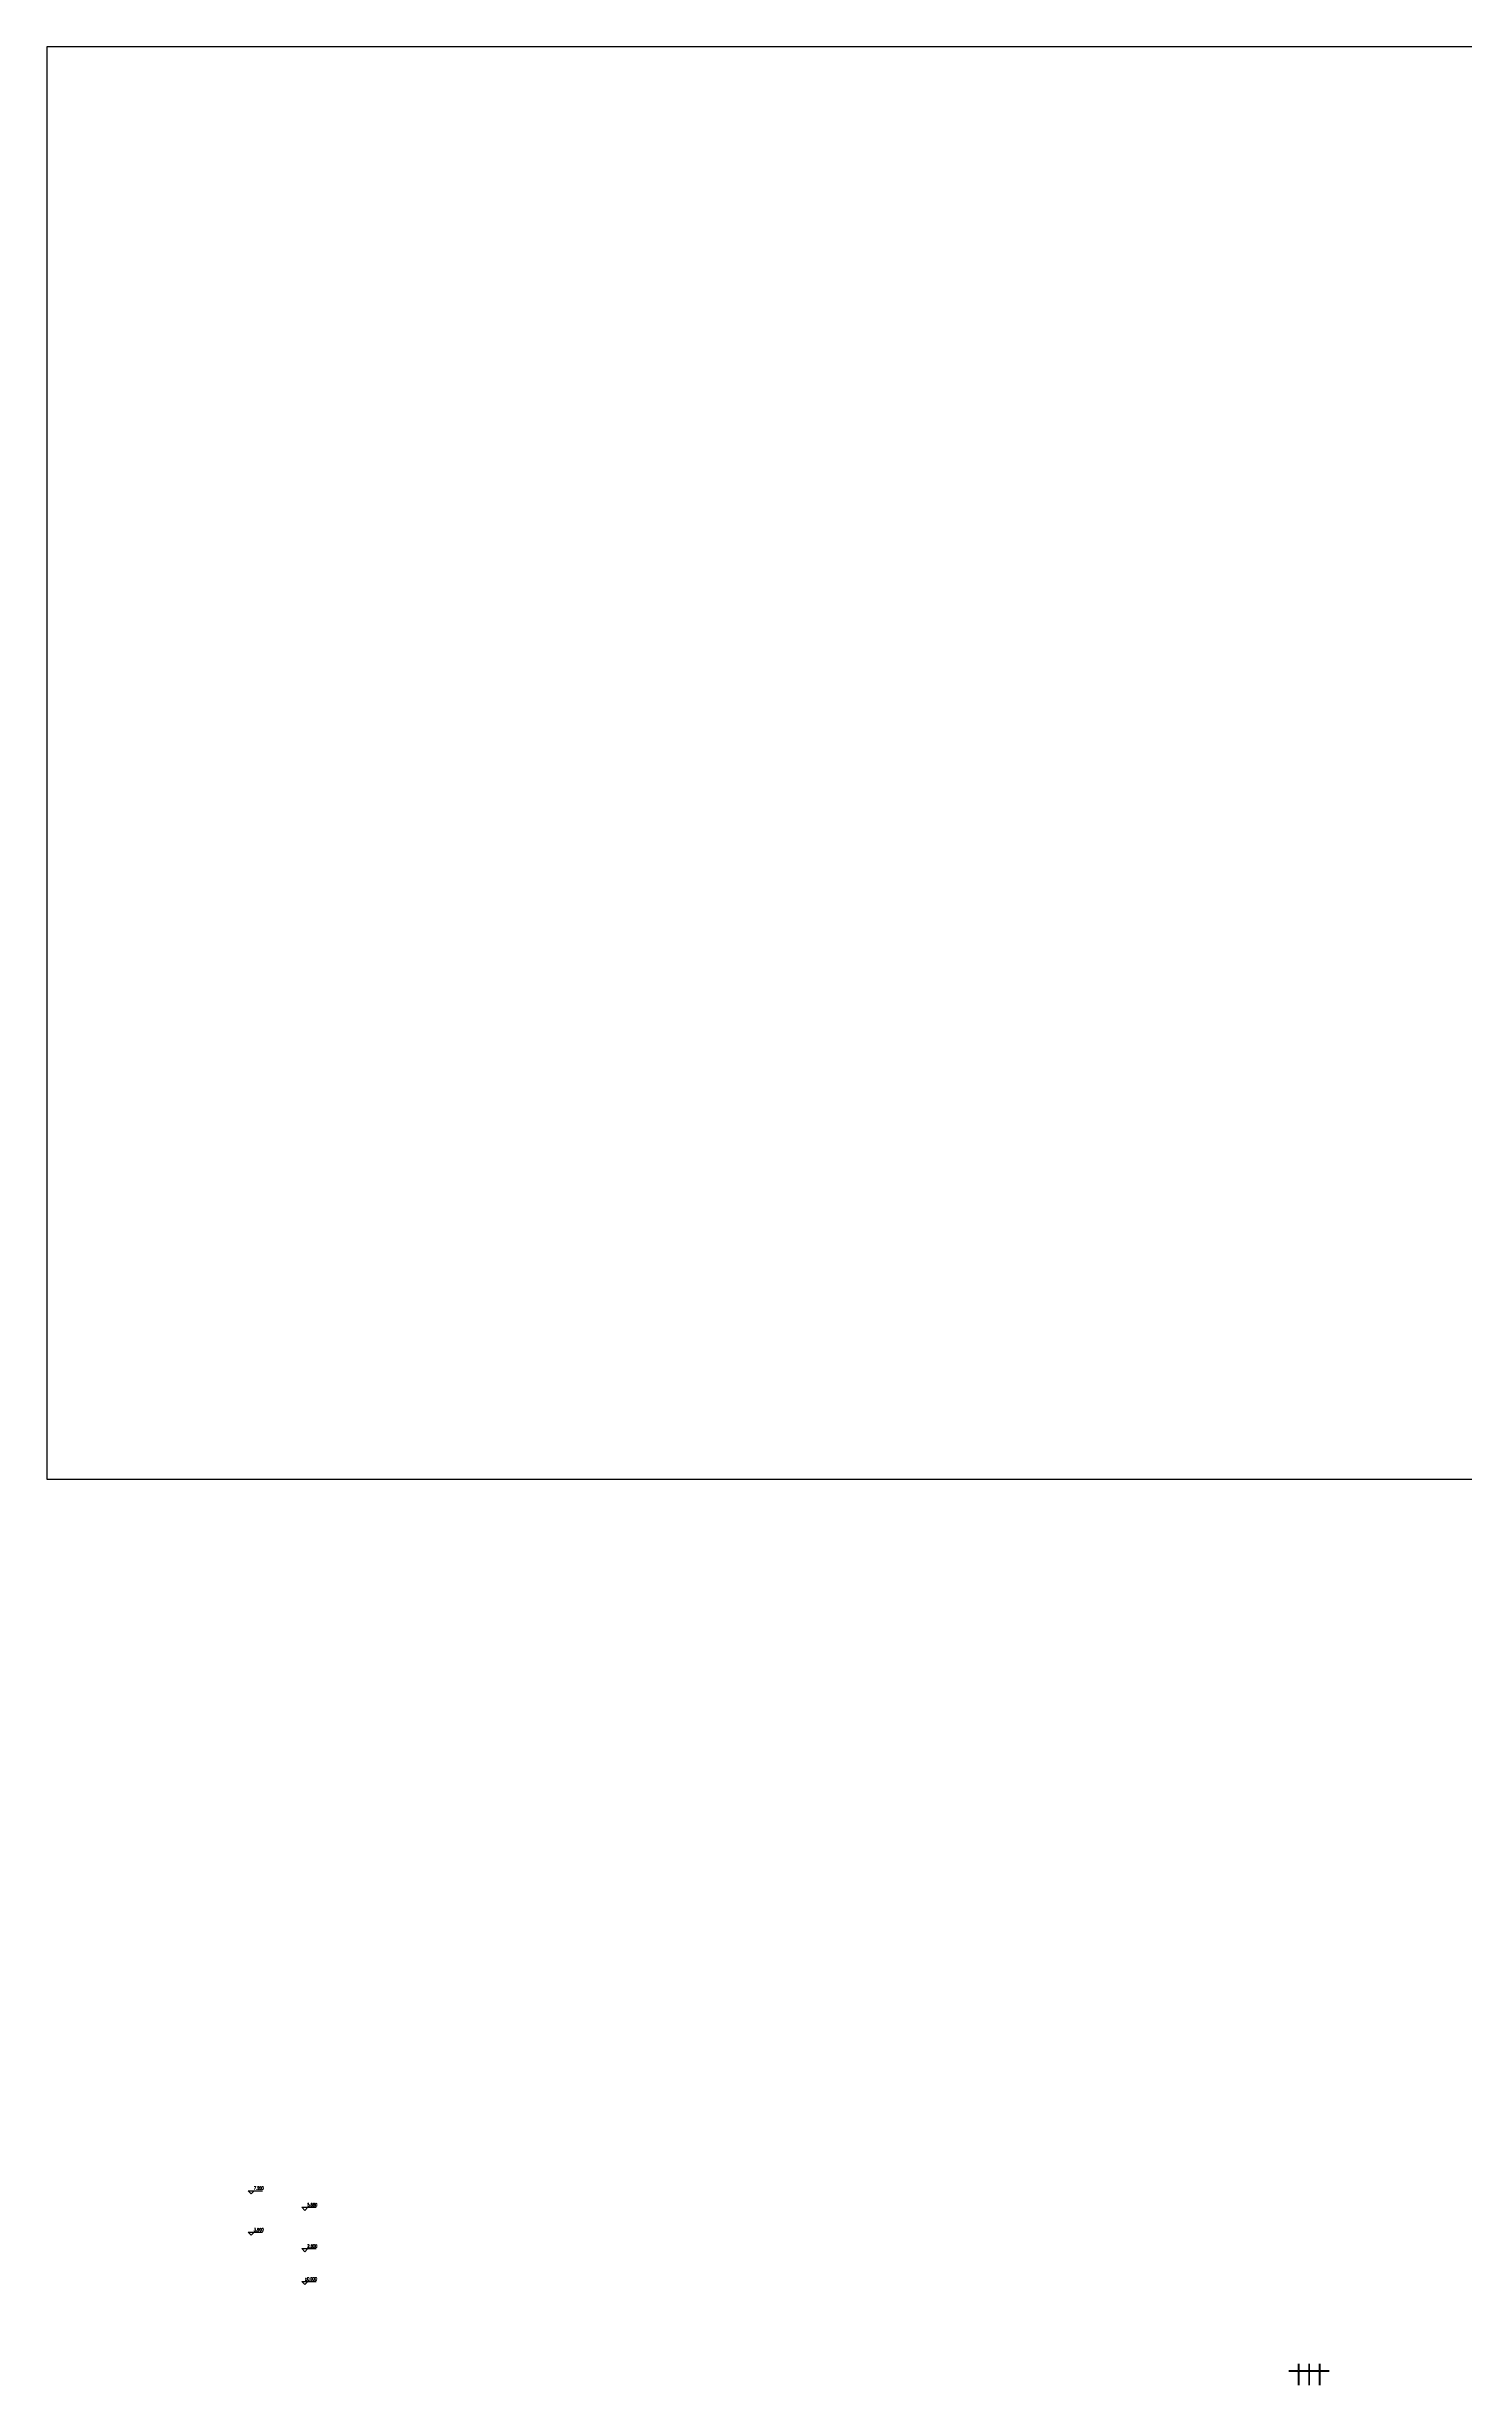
# Model space of a CAD drawing. Extents: x -7085 to 604621, y -1107727 to 606871.
# Drawn here: x 25854 to 138393, y -1022645 to -837095 of the extents above; entities that cross this region are included whole.
import ezdxf

# ---------------------------------------------------------------- set-up
doc = ezdxf.new("R2010")
doc.units = 0
doc.header["$LTSCALE"] = 1000
doc.header["$MEASUREMENT"] = 0
for name, color, linetype in [('A-ANNO-IDEN-LEVL', 3, 'Continuous'), ('A-WALL-VISI', 142, 'Continuous'), ('PUB_TEXT', 7, 'Continuous')]:
    doc.layers.add(name, color=color, linetype=linetype)
doc.styles.add('_TCH_DIM', font='SIMPLEX', dxfattribs={"bigfont": 'GBCBIG'})

msp = doc.modelspace()

# ---------------------------------------------------------------- linework, layer by layer
msp.add_lwpolyline([(25853.7, -837095.2), (25853.7, -950762), (184570.3, -950762), (184570.3, -837095.2)], close=True)
at = {"layer": 'A-ANNO-IDEN-LEVL'}
for p, q in [((42092.2, -1007448.4), (41852.2, -1007208.4)), ((41852.2, -1007208.4), (42987.9, -1007208.4)), ((42092.2, -1007448.4), (42332.2, -1007208.4)), ((46341, -1008768.4), (46101, -1008528.4)), ((46101, -1008528.4), (47236.7, -1008528.4)), ((46341, -1008768.4), (46581, -1008528.4)), ((42092.2, -1010748.4), (41852.2, -1010508.4)), ((41852.2, -1010508.4), (42987.9, -1010508.4)), ((42092.2, -1010748.4), (42332.2, -1010508.4)), ((46340, -1012048.4), (46100, -1011808.4)), ((46100, -1011808.4), (47235.7, -1011808.4)), ((46340, -1012048.4), (46580, -1011808.4)), ((46340, -1014648.4), (46100, -1014408.4)), ((46100, -1014408.4), (47235.7, -1014408.4)), ((46340, -1014648.4), (46580, -1014408.4))]:
    msp.add_line(p, q, dxfattribs=at)
at = {"layer": 'A-WALL-VISI'}
for points in [[(124467, -1021469.6), (125217, -1021469.6)], [(124467, -1021519.6), (125217, -1021519.6)], [(125217, -1020944.6), (125217, -1021469.6)], [(125217, -1021519.6), (125217, -1022644.6)], [(125267, -1020944.6), (125267, -1021469.6)], [(125267, -1021469.6), (126042, -1021469.6)], [(125267, -1021519.6), (125267, -1022644.6)], [(125267, -1021519.6), (126042, -1021519.6)], [(126042, -1020944.6), (126042, -1021469.6)], [(126042, -1021519.6), (126042, -1022644.6)], [(126092, -1020944.6), (126092, -1021469.6)], [(126092, -1021469.6), (126867, -1021469.6)], [(126092, -1021519.6), (126092, -1022644.6)], [(126092, -1021519.6), (126867, -1021519.6)], [(126867, -1020944.6), (126867, -1021469.6)], [(126867, -1021519.6), (126867, -1022644.6)], [(126917, -1020944.6), (126917, -1021469.6)], [(126917, -1021469.6), (127667, -1021469.6)], [(126917, -1021519.6), (126917, -1022644.6)], [(126917, -1021519.6), (127667, -1021519.6)]]:
    msp.add_lwpolyline(points, dxfattribs=at)

# ---------------------------------------------------------------- texts
at = {"layer": 'PUB_TEXT', "style": '_TCH_DIM', "width": 0.705882}
for s, p in [('7.200', (42291.9, -1007124.4)), ('5.880', (46540.7, -1008444.4)), ('3.900', (42291.9, -1010424.4)), ('2.600', (46539.7, -1011724.4)), ('%%P0.000', (46331.7, -1014324.4))]:
    msp.add_text(s, height=238, dxfattribs=at).set_placement(p)

doc.saveas('drawing.dxf')
